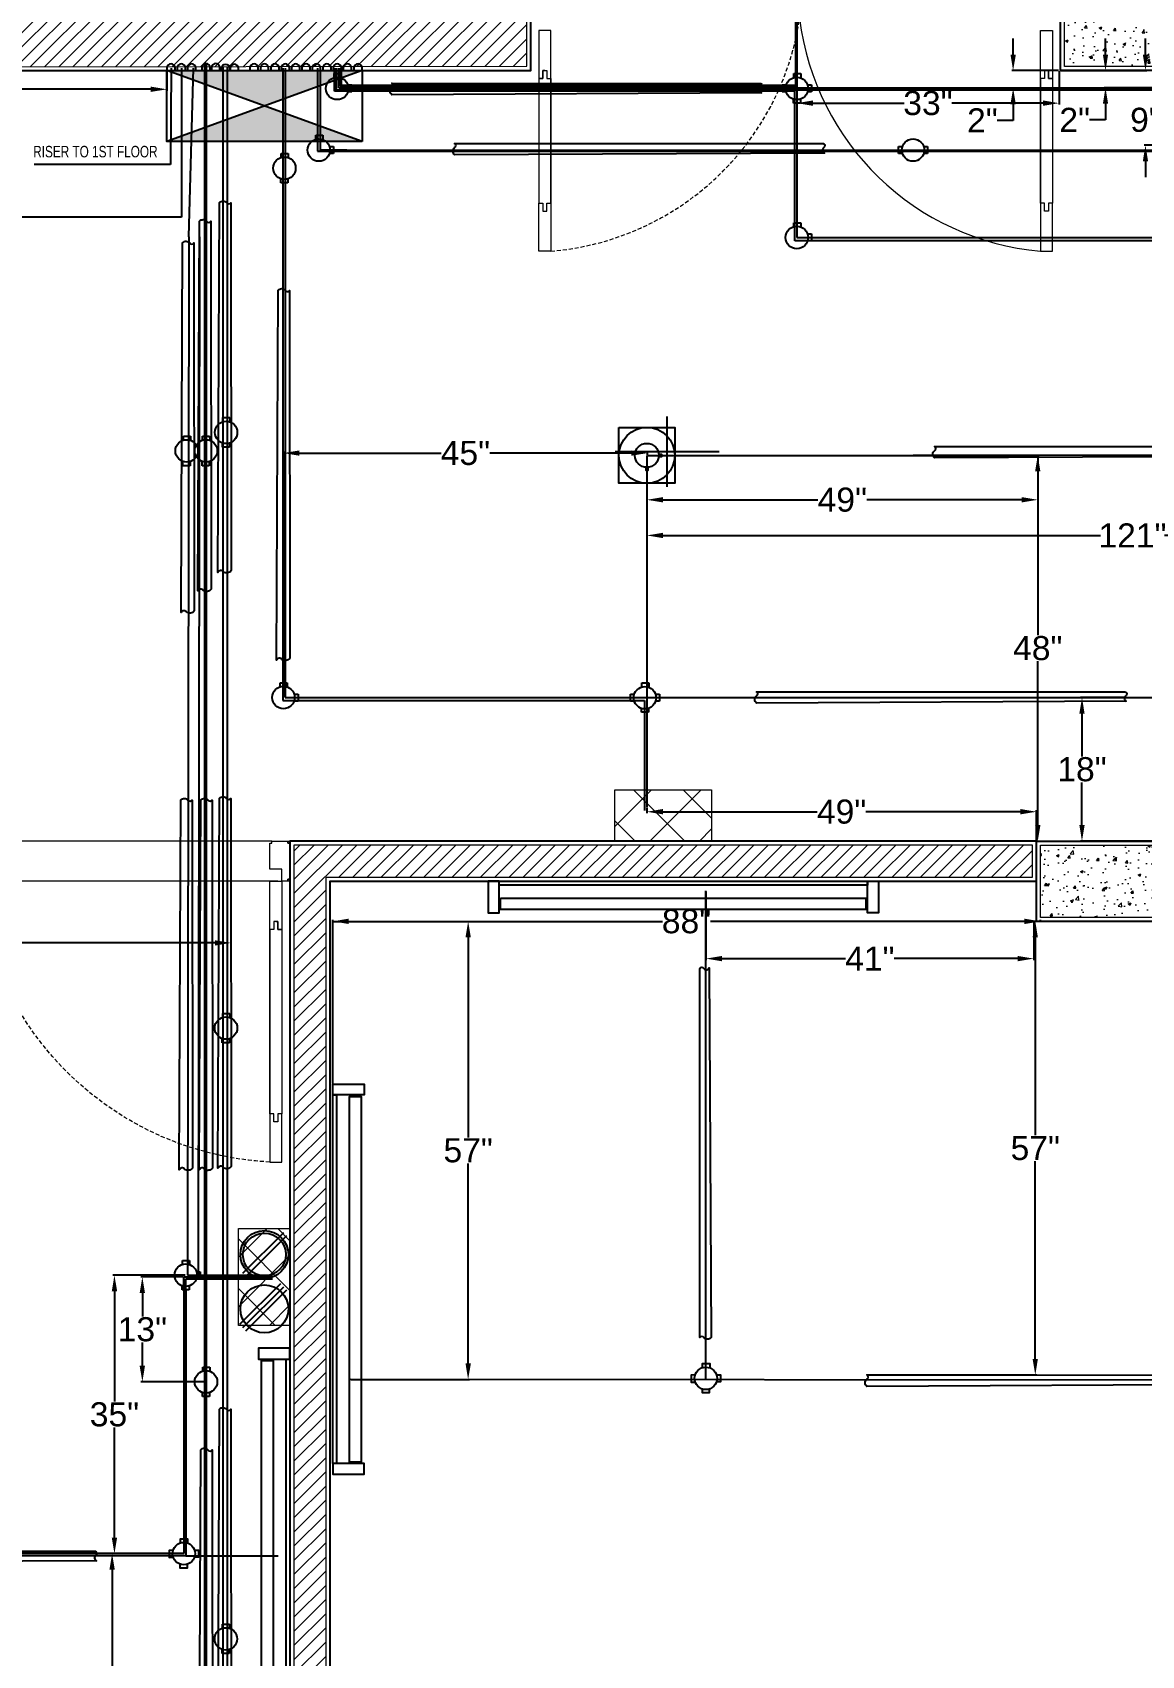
# Model space of a CAD drawing. Header units: inches. Extents: x 112 to 4169, y -2569 to 841.
# Drawn here: x 329 to 467.2, y -975.7 to -773.5 of the extents above; entities that cross this region are included whole.
import ezdxf

# ---------------------------------------------------------------- set-up
doc = ezdxf.new("R2010")
doc.units = ezdxf.units.IN
doc.header["$MEASUREMENT"] = 0
doc.linetypes.add('DASHED', pattern=[0.75, 0.5, -0.25])
doc.layers.get('Defpoints').update_dxf_attribs({"lineweight": 0})
for name, color, linetype in [('Cables', 7, 'Continuous'), ('Lights', 7, 'Continuous'), ('Panels', 1, 'Continuous'), ('PVC Conduit and Circular Boxes', 7, 'Continuous'), ('Sockets', 7, 'Continuous'), ('wall 05', 253, 'Continuous')]:
    doc.layers.add(name, color=color, linetype=linetype)
for name, color, linetype, lineweight in [('COLUMN', 1, 'Continuous', 25), ('DOOR', 115, 'Continuous', 15), ('HACTH', 8, 'Continuous', 9), ('Plaster Line', 254, 'Continuous', 15), ('Switchboard', 30, 'Continuous', 13)]:
    doc.layers.add(name, color=color, linetype=linetype, lineweight=lineweight)
doc.styles.get("Standard").update_dxf_attribs({"font": 'arial.ttf'})
doc.styles.add('Swiss721', font='swisscl.ttf')
doc.dimstyles.get("Standard").update_dxf_attribs({"dimtxt": 3, "dimasz": 2, "dimexe": 0.18, "dimexo": 0.0625, "dimgap": 0.09, "dimtad": 0, "dimtih": 1, "dimtoh": 1, "dimdec": 0, "dimzin": 0, "dimdsep": 46, "dimtxsty": 'Standard', "dimcen": 0.09, "dimclrd": 5, "dimadec": 0, "dimazin": 0, "dimtfac": 1, "dimtdec": 0, "dimtofl": 0, "dimtmove": 0, "dimatfit": 3, "dimfxl": 1, "dimtolj": 1, "dimtzin": 0, "dimarcsym": 0})
pattern_1 = [(50, (0, 0), (3.58630091, -0.313760675), [0.375, -4.125]), (355, (0, 0), (-0.69375667, 3.76096067), [0.3, -3.3]), (100.4514, (0.299, -0.026), (2.89254691, 3.44719771), [0.31870095, -3.50571056]), (46.1842, (0, 1), (5.33620524, -0.82759507), [0.5625, -6.1875]), (96.6356, (0.4447, 0.931), (4.67331353, 4.87058935), [0.47805144, -5.258565]), (351.1842, (0, 1), (4.67330973, 4.870593), [0.45, -4.95]), (21, (0.5, 0.75), (2.98453526, -2.01309445), [0.375, -4.125]), (326, (0.5, 0.75), (1.21657666, 3.62575023), [0.3, -3.3]), (71.4514, (0.7487, 0.5822), (4.20111314, 1.61265248), [0.31870095, -3.50571056]), (37.5, (0, 0), (0.060799277, 1.66446927), [0, -3.26, 0, -3.35, 0, -3.3125]), (7.5, (0, 0), (1.315347687, 1.97205856), [0, -1.91, 0, -3.185, 0, -1.2625]), (327.5, (-1.115, 0), (2.66911218, -0.112774359), [0, -1.25, 0, -3.9, 0, -5.175]), (317.5, (-1.615, 0), (2.915930847, 0.50052491), [0, -1.625, 0, -2.59, 0, -3.675])]

# ---------------------------------------------------------------- blocks, each defined once
blk = doc.blocks.new('C 12X12')
at = {"layer": 'HACTH'}
h = blk.add_hatch(dxfattribs=at)
h.set_pattern_fill('AR-CONC', color=256, scale=0.5, style=0)
h.set_pattern_definition(pattern_1)
h.paths.add_polyline_path([(88279, -6819.5), (88279, -6808.5), (88268, -6808.5), (88268, -6819.5)])
at = {"layer": 'COLUMN'}
blk.add_lwpolyline([(88267.5, -6808), (88279.5, -6808), (88279.5, -6820), (88267.5, -6820)], close=True, dxfattribs=at)
at = {"layer": 'Plaster Line'}
blk.add_lwpolyline([(88268, -6808.5), (88279, -6808.5), (88279, -6819.5), (88268, -6819.5)], close=True, dxfattribs=at)
blk = doc.blocks.new('C10X15')
at = {"layer": 'HACTH'}
h = blk.add_hatch(dxfattribs=at)
h.set_pattern_fill('AR-CONC', color=256, scale=0.5, style=0)
h.set_pattern_definition(pattern_1)
h.paths.add_polyline_path([(88231.5, -6817.5), (88231.5, -6808.5), (88217.5, -6808.5), (88217.5, -6817.5)])
at = {"layer": 'COLUMN'}
blk.add_lwpolyline([(88217, -6808), (88232, -6808), (88232, -6818), (88217, -6818)], close=True, dxfattribs=at)
at = {"layer": 'Plaster Line'}
blk.add_lwpolyline([(88217.5, -6808.5), (88231.5, -6808.5), (88231.5, -6817.5), (88217.5, -6817.5)], close=True, dxfattribs=at)
blk = doc.blocks.new('A$C5AAA0143')
at = {"layer": 'Defpoints'}
for points in [[(-39.75, 5), (-40, 5), (-40, 4.75), (-39.75, 4.75)], [(0, 5), (-0.25, 5), (-0.25, 4.75), (0, 4.75)], [(-39.75, 0.25), (-40, 0.25), (-40, 0), (-39.75, 0)], [(0, 0.25), (-0.25, 0.25), (-0.25, 0), (0, 0)]]:
    blk.add_lwpolyline(points, close=True, dxfattribs=at)
at = {"layer": 'DOOR'}
for points in [[(-1.75, 10), (-2, 10), (-2, 11), (-2.5, 11), (-2.5, 5), (-1, 5), (-1, 11), (-1.5, 11), (-1.5, 10), (-1.75, 10), (-1.5, 10), (-1.5, 11), (-1, 11), (-1, 33.99), (-1.5, 33.99), (-1.5, 34.99), (-2, 34.99), (-2, 33.99), (-2.5, 33.99), (-2.5, 11), (-2.5, 39.99), (-1, 39.99), (-1, 33.99)], [(-39, 5), (-39, 3.5), (-37.5, 3.5), (-37.5, 0.25), (-37.75, 0.25), (-37.75, 0), (-39.75, 0), (-39.75, 0.25), (-40, 0.25), (-40, 4.75), (-39.75, 4.75), (-39.75, 5), (-39, 5)], [(-1, 5), (-1, 3.5), (-2.5, 3.5), (-2.5, 0.25), (-2.25, 0.25), (-2.25, 0), (-0.25, 0), (-0.25, 0.25), (0, 0.25), (0, 4.75), (-0.25, 4.75), (-0.25, 5), (-1, 5)]]:
    blk.add_lwpolyline(points, dxfattribs=at)
at = {"layer": 'DOOR', "linetype": 'DASHED', "lineweight": 0}
blk.add_arc((-0.49, 1.36), 38.68, 92.9729, 174.603, dxfattribs=at)
at = {"layer": 'HACTH', "lineweight": 0, "ltscale": 10}
for p, q in [((-1.5, 5), (-39, 5)), ((-2.25, 0), (-37.75, 0))]:
    blk.add_line(p, q, dxfattribs=at)
blk = doc.blocks.new('A$C63C712C3')
at = {"ltscale": 2}
for p, q in [((39.8, 42), (33.8, 42)), ((39.8, 15.9), (33.8, 15.9)), ((1230.6, 42), (1236.6, 42)), ((1230.6, 15.9), (1236.6, 15.9))]:
    blk.add_line(p, q, dxfattribs=at)
for points in [[(35.5, 102.6), (0, 102.6), (0, 0), (35.5, 0)], [(35.5, 102.6), (1235.5, 102.6), (1235.5, 90.2), (35.5, 90.2)], [(1235.5, 102.6), (1270.9, 102.6), (1270.9, 0), (1235.5, 0)], [(39.8, 47.6), (1230.6, 47.6), (1230.6, 10.1), (39.8, 10.1)]]:
    blk.add_lwpolyline(points, close=True, dxfattribs=at)
blk = doc.blocks.new('*D395')
at = {"color": 5, "lineweight": -2, "transparency": 16777216}
for p, q in [((462.73, -776.23), (462.73, -774.23)), ((462.73, -782.37), (462.73, -784.37)), ((462.73, -784.37), (460.73, -784.37))]:
    blk.add_line(p, q, dxfattribs=at)
at = {"color": 0, "lineweight": -2, "transparency": 16777216}
for p, q in [((469.05, -778.23), (462.55, -778.23)), ((469.05, -780.37), (462.55, -780.37))]:
    blk.add_line(p, q, dxfattribs=at)
at = {"color": 5, "transparency": 16777216}
for points in [[(462.4, -776.23), (463.06, -776.23), (462.73, -778.23)], [(462.4, -782.37), (463.06, -782.37), (462.73, -780.37)]]:
    blk.add_solid(points, dxfattribs=at)
at = {"layer": 'Defpoints', "color": 0, "transparency": 16777216}
for p in [(469.12, -778.23), (462.73, -780.37), (469.12, -780.37)]:
    blk.add_point(p, dxfattribs=at)
at = {"color": 0, "transparency": 16777216, "insert": (458.89, -784.37), "char_height": 3, "attachment_point": 5}
blk.add_mtext('\\A1;2"', dxfattribs=at)
blk = doc.blocks.new('*D405')
at = {"color": 5, "lineweight": -2, "transparency": 16777216}
for p, q in [((467.71, -776.23), (467.71, -774.23)), ((467.71, -789.53), (467.71, -791.53))]:
    blk.add_line(p, q, dxfattribs=at)
at = {"color": 0, "lineweight": -2, "transparency": 16777216}
for p, q in [((457.18, -778.23), (467.89, -778.23)), ((478.23, -787.53), (467.53, -787.53))]:
    blk.add_line(p, q, dxfattribs=at)
at = {"color": 5, "transparency": 16777216}
for points in [[(467.38, -776.23), (468.04, -776.23), (467.71, -778.23)], [(467.38, -789.53), (468.04, -789.53), (467.71, -787.53)]]:
    blk.add_solid(points, dxfattribs=at)
at = {"layer": 'Defpoints', "color": 0, "transparency": 16777216}
for p in [(457.12, -778.23), (467.71, -787.53), (478.3, -787.53)]:
    blk.add_point(p, dxfattribs=at)
at = {"color": 0, "transparency": 16777216, "insert": (467.71, -784.38), "char_height": 3, "attachment_point": 5}
blk.add_mtext('\\A1;9"', dxfattribs=at)
blk = doc.blocks.new('*D406')
at = {"color": 0, "lineweight": -2, "transparency": 16777216}
for p, q in [((456.94, -778.29), (456.94, -782.47)), ((424.28, -780.43), (424.28, -782.47))]:
    blk.add_line(p, q, dxfattribs=at)
at = {"color": 5, "lineweight": -2, "transparency": 16777216}
for p, q in [((426.28, -782.29), (437.63, -782.29)), ((454.94, -782.29), (443.59, -782.29))]:
    blk.add_line(p, q, dxfattribs=at)
at = {"color": 5, "transparency": 16777216}
for points in [[(426.28, -781.95), (426.28, -782.62), (424.28, -782.29)], [(454.94, -781.95), (454.94, -782.62), (456.94, -782.29)]]:
    blk.add_solid(points, dxfattribs=at)
at = {"layer": 'Defpoints', "color": 0, "transparency": 16777216}
for p in [(456.94, -778.23), (424.28, -780.37), (456.94, -782.29)]:
    blk.add_point(p, dxfattribs=at)
at = {"color": 0, "transparency": 16777216, "insert": (440.61, -782.29), "char_height": 3, "attachment_point": 5}
blk.add_mtext('\\A1;33"', dxfattribs=at)
blk = doc.blocks.new('*D407')
at = {"color": 5, "lineweight": -2, "transparency": 16777216}
for p, q in [((451.22, -776.23), (451.22, -774.23)), ((451.22, -782.43), (451.22, -784.43)), ((451.22, -784.43), (449.22, -784.43))]:
    blk.add_line(p, q, dxfattribs=at)
at = {"color": 0, "lineweight": -2, "transparency": 16777216}
for p, q in [((456.87, -778.23), (451.04, -778.23)), ((424.34, -780.43), (451.4, -780.43))]:
    blk.add_line(p, q, dxfattribs=at)
at = {"color": 5, "transparency": 16777216}
for points in [[(450.89, -776.23), (451.56, -776.23), (451.22, -778.23)], [(450.89, -782.43), (451.56, -782.43), (451.22, -780.43)]]:
    blk.add_solid(points, dxfattribs=at)
at = {"layer": 'Defpoints', "color": 0, "transparency": 16777216}
for p in [(456.94, -778.23), (424.28, -780.43), (451.22, -780.43)]:
    blk.add_point(p, dxfattribs=at)
at = {"color": 0, "transparency": 16777216, "insert": (447.39, -784.43), "char_height": 3, "attachment_point": 5}
blk.add_mtext('\\A1;2"', dxfattribs=at)
blk = doc.blocks.new('*D415')
at = {"color": 0, "lineweight": -2, "transparency": 16777216}
for p, q in [((465.04, -856.36), (459.62, -856.36)), ((469.05, -874.24), (459.62, -874.24))]:
    blk.add_line(p, q, dxfattribs=at)
at = {"color": 5, "lineweight": -2, "transparency": 16777216}
for p, q in [((459.8, -858.36), (459.8, -863.68)), ((459.8, -872.24), (459.8, -866.92))]:
    blk.add_line(p, q, dxfattribs=at)
at = {"color": 5, "transparency": 16777216}
for points in [[(459.47, -858.36), (460.13, -858.36), (459.8, -856.36)], [(459.47, -872.24), (460.13, -872.24), (459.8, -874.24)]]:
    blk.add_solid(points, dxfattribs=at)
at = {"layer": 'Defpoints', "color": 0, "transparency": 16777216}
for p in [(459.8, -856.36), (465.1, -856.36), (469.12, -874.24)]:
    blk.add_point(p, dxfattribs=at)
at = {"color": 0, "transparency": 16777216, "insert": (459.8, -865.3), "char_height": 3, "attachment_point": 5}
blk.add_mtext('\\A1;18"', dxfattribs=at)
blk = doc.blocks.new('*D416')
at = {"color": 0, "lineweight": -2, "transparency": 16777216}
for p, q in [((405.59, -870.09), (405.59, -870.76)), ((454.12, -874.18), (454.12, -870.4))]:
    blk.add_line(p, q, dxfattribs=at)
at = {"color": 5, "lineweight": -2, "transparency": 16777216}
for p, q in [((407.59, -870.58), (426.81, -870.58)), ((452.12, -870.58), (432.89, -870.58))]:
    blk.add_line(p, q, dxfattribs=at)
at = {"color": 5, "transparency": 16777216}
for points in [[(407.59, -870.24), (407.59, -870.91), (405.59, -870.58)], [(452.12, -870.24), (452.12, -870.91), (454.12, -870.58)]]:
    blk.add_solid(points, dxfattribs=at)
at = {"layer": 'Defpoints', "color": 0, "transparency": 16777216}
for p in [(405.59, -870.02), (405.59, -870.58), (454.12, -874.24)]:
    blk.add_point(p, dxfattribs=at)
at = {"color": 0, "transparency": 16777216, "insert": (429.85, -870.58), "char_height": 3, "attachment_point": 5}
blk.add_mtext('\\A1;49"', dxfattribs=at)
blk = doc.blocks.new('*D417')
at = {"color": 0, "lineweight": -2, "transparency": 16777216}
for p, q in [((241.62, -885.8), (241.62, -887.1)), ((353.76, -885.8), (353.76, -887.1))]:
    blk.add_line(p, q, dxfattribs=at)
at = {"color": 5, "lineweight": -2, "transparency": 16777216}
for p, q in [((243.62, -886.92), (293.69, -886.92)), ((351.76, -886.92), (301.69, -886.92))]:
    blk.add_line(p, q, dxfattribs=at)
at = {"color": 5, "transparency": 16777216}
for points in [[(243.62, -886.59), (243.62, -887.26), (241.62, -886.92)], [(351.76, -886.59), (351.76, -887.26), (353.76, -886.92)]]:
    blk.add_solid(points, dxfattribs=at)
at = {"layer": 'Defpoints', "color": 0, "transparency": 16777216}
for p in [(241.62, -885.74), (353.76, -885.74), (353.76, -886.92)]:
    blk.add_point(p, dxfattribs=at)
at = {"color": 0, "transparency": 16777216, "insert": (297.69, -886.92), "char_height": 3, "attachment_point": 5}
blk.add_mtext('\\A1;112"', dxfattribs=at)
blk = doc.blocks.new('*D418')
at = {"color": 0, "lineweight": -2, "transparency": 16777216}
for p, q in [((242.12, -778.29), (242.12, -780.74)), ((345.78, -778.29), (345.78, -780.74))]:
    blk.add_line(p, q, dxfattribs=at)
at = {"color": 5, "lineweight": -2, "transparency": 16777216}
for p, q in [((244.12, -780.56), (289.95, -780.56)), ((343.78, -780.56), (297.95, -780.56))]:
    blk.add_line(p, q, dxfattribs=at)
at = {"color": 5, "transparency": 16777216}
for points in [[(244.12, -780.23), (244.12, -780.89), (242.12, -780.56)], [(343.78, -780.23), (343.78, -780.89), (345.78, -780.56)]]:
    blk.add_solid(points, dxfattribs=at)
at = {"layer": 'Defpoints', "color": 0, "transparency": 16777216}
for p in [(242.12, -778.23), (345.78, -778.23), (345.78, -780.56)]:
    blk.add_point(p, dxfattribs=at)
at = {"color": 0, "transparency": 16777216, "insert": (293.95, -780.56), "char_height": 3, "attachment_point": 5}
blk.add_mtext('\\A1;104"', dxfattribs=at)
blk = doc.blocks.new('*D436')
at = {"color": 0, "lineweight": -2, "transparency": 16777216}
for p, q in [((347.83, -963.02), (338.78, -963.02)), ((352.66, -1042.74), (338.78, -1042.74))]:
    blk.add_line(p, q, dxfattribs=at)
at = {"color": 5, "lineweight": -2, "transparency": 16777216}
for p, q in [((338.96, -965.02), (338.96, -1001.26)), ((338.96, -1040.74), (338.96, -1004.5))]:
    blk.add_line(p, q, dxfattribs=at)
at = {"color": 5, "transparency": 16777216}
for points in [[(338.63, -965.02), (339.29, -965.02), (338.96, -963.02)], [(338.63, -1040.74), (339.29, -1040.74), (338.96, -1042.74)]]:
    blk.add_solid(points, dxfattribs=at)
at = {"layer": 'Defpoints', "color": 0, "transparency": 16777216}
for p in [(347.89, -963.02), (338.96, -1042.74), (352.72, -1042.74)]:
    blk.add_point(p, dxfattribs=at)
at = {"color": 0, "transparency": 16777216, "insert": (338.96, -1002.88), "char_height": 3, "attachment_point": 5}
blk.add_mtext('\\A1;80"', dxfattribs=at)
blk = doc.blocks.new('*D437')
at = {"color": 0, "lineweight": -2, "transparency": 16777216}
for p, q in [((348.06, -928.33), (339.07, -928.33)), ((347.83, -963.02), (339.07, -963.02))]:
    blk.add_line(p, q, dxfattribs=at)
at = {"color": 5, "lineweight": -2, "transparency": 16777216}
for p, q in [((339.25, -930.33), (339.25, -944.05)), ((339.25, -961.02), (339.25, -947.3))]:
    blk.add_line(p, q, dxfattribs=at)
at = {"color": 5, "transparency": 16777216}
for points in [[(338.92, -930.33), (339.59, -930.33), (339.25, -928.33)], [(338.92, -961.02), (339.59, -961.02), (339.25, -963.02)]]:
    blk.add_solid(points, dxfattribs=at)
at = {"layer": 'Defpoints', "color": 0, "transparency": 16777216}
for p in [(339.25, -928.33), (348.13, -928.33), (347.89, -963.02)]:
    blk.add_point(p, dxfattribs=at)
at = {"color": 0, "transparency": 16777216, "insert": (339.25, -945.68), "char_height": 3, "attachment_point": 5}
blk.add_mtext('\\A1;35"', dxfattribs=at)
blk = doc.blocks.new('*D438')
at = {"color": 0, "lineweight": -2, "transparency": 16777216}
for p, q in [((347.83, -928.55), (342.55, -928.55)), ((350.59, -941.61), (342.55, -941.61))]:
    blk.add_line(p, q, dxfattribs=at)
at = {"color": 5, "lineweight": -2, "transparency": 16777216}
for p, q in [((342.73, -930.55), (342.73, -933.46)), ((342.73, -939.61), (342.73, -936.7))]:
    blk.add_line(p, q, dxfattribs=at)
at = {"color": 5, "transparency": 16777216}
for points in [[(342.39, -930.55), (343.06, -930.55), (342.73, -928.55)], [(342.39, -939.61), (343.06, -939.61), (342.73, -941.61)]]:
    blk.add_solid(points, dxfattribs=at)
at = {"layer": 'Defpoints', "color": 0, "transparency": 16777216}
for p in [(342.73, -928.55), (347.89, -928.55), (350.66, -941.61)]:
    blk.add_point(p, dxfattribs=at)
at = {"color": 0, "transparency": 16777216, "insert": (342.73, -935.08), "char_height": 3, "attachment_point": 5}
blk.add_mtext('\\A1;13"', dxfattribs=at)
blk = doc.blocks.new('*D444')
at = {"color": 0, "lineweight": -2, "transparency": 16777216}
for p, q in [((454.05, -884.24), (453.8, -884.24)), ((433.05, -940.76), (454.16, -940.76))]:
    blk.add_line(p, q, dxfattribs=at)
at = {"color": 5, "lineweight": -2, "transparency": 16777216}
for p, q in [((453.98, -886.24), (453.98, -910.89)), ((453.98, -938.76), (453.98, -914.12))]:
    blk.add_line(p, q, dxfattribs=at)
at = {"color": 5, "transparency": 16777216}
for points in [[(453.65, -886.24), (454.31, -886.24), (453.98, -884.24)], [(453.65, -938.76), (454.31, -938.76), (453.98, -940.76)]]:
    blk.add_solid(points, dxfattribs=at)
at = {"layer": 'Defpoints', "color": 0, "transparency": 16777216}
for p in [(454.12, -884.24), (432.99, -940.76), (453.98, -940.76)]:
    blk.add_point(p, dxfattribs=at)
at = {"color": 0, "transparency": 16777216, "insert": (453.98, -912.5), "char_height": 3, "attachment_point": 5}
blk.add_mtext('\\A1;57"', dxfattribs=at)
blk = doc.blocks.new('*D445')
at = {"color": 0, "lineweight": -2, "transparency": 16777216}
for p, q in [((412.94, -880.51), (412.94, -889.06)), ((453.8, -884.3), (453.8, -889.06))]:
    blk.add_line(p, q, dxfattribs=at)
at = {"color": 5, "lineweight": -2, "transparency": 16777216}
for p, q in [((414.94, -888.88), (430.33, -888.88)), ((451.8, -888.88), (436.41, -888.88))]:
    blk.add_line(p, q, dxfattribs=at)
at = {"color": 5, "transparency": 16777216}
for points in [[(414.94, -888.55), (414.94, -889.21), (412.94, -888.88)], [(451.8, -888.55), (451.8, -889.21), (453.8, -888.88)]]:
    blk.add_solid(points, dxfattribs=at)
at = {"layer": 'Defpoints', "color": 0, "transparency": 16777216}
for p in [(412.94, -880.45), (453.8, -884.24), (412.94, -888.88)]:
    blk.add_point(p, dxfattribs=at)
at = {"color": 0, "transparency": 16777216, "insert": (433.37, -888.88), "char_height": 3, "attachment_point": 5}
blk.add_mtext('\\A1;41"', dxfattribs=at)
blk = doc.blocks.new('*D446')
at = {"color": 0, "lineweight": -2, "transparency": 16777216}
for p, q in [((366.45, -904.45), (366.45, -884.06)), ((454.62, -884.18), (454.62, -884.06))]:
    blk.add_line(p, q, dxfattribs=at)
at = {"color": 5, "lineweight": -2, "transparency": 16777216}
for p, q in [((368.45, -884.24), (407.55, -884.24)), ((452.62, -884.24), (413.51, -884.24))]:
    blk.add_line(p, q, dxfattribs=at)
at = {"color": 5, "transparency": 16777216}
for points in [[(368.45, -883.9), (368.45, -884.57), (366.45, -884.24)], [(452.62, -883.9), (452.62, -884.57), (454.62, -884.24)]]:
    blk.add_solid(points, dxfattribs=at)
at = {"layer": 'Defpoints', "color": 0, "transparency": 16777216}
for p in [(366.45, -884.24), (454.62, -884.24), (366.45, -904.51)]:
    blk.add_point(p, dxfattribs=at)
at = {"color": 0, "transparency": 16777216, "insert": (410.53, -884.24), "char_height": 3, "attachment_point": 5}
blk.add_mtext('\\A1;88"', dxfattribs=at)
blk = doc.blocks.new('*D447')
at = {"color": 0, "lineweight": -2, "transparency": 16777216}
for p, q in [((366.51, -884.24), (383.5, -884.24)), ((368.74, -941.32), (383.5, -941.32))]:
    blk.add_line(p, q, dxfattribs=at)
at = {"color": 5, "lineweight": -2, "transparency": 16777216}
for p, q in [((383.32, -886.24), (383.32, -911.16)), ((383.32, -939.32), (383.32, -914.39))]:
    blk.add_line(p, q, dxfattribs=at)
at = {"color": 5, "transparency": 16777216}
for points in [[(382.99, -886.24), (383.66, -886.24), (383.32, -884.24)], [(382.99, -939.32), (383.66, -939.32), (383.32, -941.32)]]:
    blk.add_solid(points, dxfattribs=at)
at = {"layer": 'Defpoints', "color": 0, "transparency": 16777216}
for p in [(366.45, -884.24), (368.67, -941.32), (383.32, -941.32)]:
    blk.add_point(p, dxfattribs=at)
at = {"color": 0, "transparency": 16777216, "insert": (383.32, -912.78), "char_height": 3, "attachment_point": 5}
blk.add_mtext('\\A1;57"', dxfattribs=at)
blk = doc.blocks.new('*D491')
at = {"color": 0, "lineweight": -2, "transparency": 16777216}
for p, q in [((405.65, -826.17), (454.47, -826.17)), ((454.18, -874.24), (454.47, -874.24))]:
    blk.add_line(p, q, dxfattribs=at)
at = {"color": 5, "lineweight": -2, "transparency": 16777216}
for p, q in [((454.29, -828.17), (454.29, -848.58)), ((454.29, -872.24), (454.29, -851.83))]:
    blk.add_line(p, q, dxfattribs=at)
at = {"color": 5, "transparency": 16777216}
for points in [[(453.96, -828.17), (454.62, -828.17), (454.29, -826.17)], [(453.96, -872.24), (454.62, -872.24), (454.29, -874.24)]]:
    blk.add_solid(points, dxfattribs=at)
at = {"layer": 'Defpoints', "color": 0, "transparency": 16777216}
for p in [(405.59, -826.17), (454.29, -826.17), (454.12, -874.24)]:
    blk.add_point(p, dxfattribs=at)
at = {"color": 0, "transparency": 16777216, "insert": (454.29, -850.21), "char_height": 3, "attachment_point": 5}
blk.add_mtext('\\A1;48"', dxfattribs=at)
blk = doc.blocks.new('*D492')
at = {"color": 0, "lineweight": -2, "transparency": 16777216}
for p, q in [((405.59, -826.24), (405.59, -831.89)), ((454.29, -826.24), (454.29, -831.89))]:
    blk.add_line(p, q, dxfattribs=at)
at = {"color": 5, "lineweight": -2, "transparency": 16777216}
for p, q in [((407.59, -831.71), (426.9, -831.71)), ((452.29, -831.71), (432.98, -831.71))]:
    blk.add_line(p, q, dxfattribs=at)
at = {"color": 5, "transparency": 16777216}
for points in [[(407.59, -831.38), (407.59, -832.04), (405.59, -831.71)], [(452.29, -831.38), (452.29, -832.04), (454.29, -831.71)]]:
    blk.add_solid(points, dxfattribs=at)
at = {"layer": 'Defpoints', "color": 0, "transparency": 16777216}
for p in [(405.59, -826.17), (454.29, -826.17), (454.29, -831.71)]:
    blk.add_point(p, dxfattribs=at)
at = {"color": 0, "transparency": 16777216, "insert": (429.94, -831.71), "char_height": 3, "attachment_point": 5}
blk.add_mtext('\\A1;49"', dxfattribs=at)
blk = doc.blocks.new('*D493')
at = {"color": 0, "lineweight": -2, "transparency": 16777216}
for p, q in [((360.3, -856.29), (360.3, -825.71)), ((405.65, -826.11), (405.65, -825.71))]:
    blk.add_line(p, q, dxfattribs=at)
at = {"color": 5, "lineweight": -2, "transparency": 16777216}
for p, q in [((362.3, -825.89), (379.94, -825.89)), ((403.65, -825.89), (386.02, -825.89))]:
    blk.add_line(p, q, dxfattribs=at)
at = {"color": 5, "transparency": 16777216}
for points in [[(362.3, -825.56), (362.3, -826.22), (360.3, -825.89)], [(403.65, -825.56), (403.65, -826.22), (405.65, -825.89)]]:
    blk.add_solid(points, dxfattribs=at)
at = {"layer": 'Defpoints', "color": 0, "transparency": 16777216}
for p in [(360.3, -825.89), (405.65, -826.17), (360.3, -856.35)]:
    blk.add_point(p, dxfattribs=at)
at = {"color": 0, "transparency": 16777216, "insert": (382.98, -825.89), "char_height": 3, "attachment_point": 5}
blk.add_mtext('\\A1;45"', dxfattribs=at)
blk = doc.blocks.new('*D494')
at = {"color": 0, "lineweight": -2, "transparency": 16777216}
for p, q in [((405.59, -826.24), (405.59, -836.33)), ((526.59, -826.05), (526.59, -836.33))]:
    blk.add_line(p, q, dxfattribs=at)
at = {"color": 5, "lineweight": -2, "transparency": 16777216}
for p, q in [((407.59, -836.15), (462.09, -836.15)), ((524.59, -836.15), (470.1, -836.15))]:
    blk.add_line(p, q, dxfattribs=at)
at = {"color": 5, "transparency": 16777216}
for points in [[(407.59, -835.82), (407.59, -836.48), (405.59, -836.15)], [(524.59, -835.82), (524.59, -836.48), (526.59, -836.15)]]:
    blk.add_solid(points, dxfattribs=at)
at = {"layer": 'Defpoints', "color": 0, "transparency": 16777216}
for p in [(405.59, -826.17), (526.59, -825.99), (526.59, -836.15)]:
    blk.add_point(p, dxfattribs=at)
at = {"color": 0, "transparency": 16777216, "insert": (466.09, -836.15), "char_height": 3, "attachment_point": 5}
blk.add_mtext('\\A1;121"', dxfattribs=at)

msp = doc.modelspace()

# ---------------------------------------------------------------- hatches: boundary and pattern name
at = {"layer": 'HACTH'}
h = msp.add_hatch(dxfattribs=at)
h.set_pattern_fill('ANSI31', color=256, scale=10, style=0)
h.set_pattern_definition([(45, (-121864.4842, -172383.6424), (-0.8838834765, 0.8838834765), [])])
h.paths.add_polyline_path([(242.62, -768.73), (242.62, -777.73), (316.62, -777.6), (316.62, -819.74), (260.62, -819.74), (260.62, -823.74), (316.62, -823.74), (316.62, -874.74), (242.62, -874.74), (242.62, -878.74), (320.62, -878.74), (320.62, -874.74), (320.62, -777.78), (390.62, -777.66), (390.62, -768.73)])
h = msp.add_hatch(dxfattribs=at)
h.set_pattern_fill('ANSI31', color=256, scale=10, style=0)
h.set_pattern_definition([(45, (-121864.7342, -172383.6424), (-0.8838834765, 0.8838834765), [])])
h.paths.add_polyline_path([(365.62, -1049.74), (365.62, -878.74), (453.62, -878.74), (453.62, -874.74), (361.62, -874.74), (361.62, -1049.74), (334.62, -1049.74), (334.62, -1053.74), (386.62, -1053.74), (386.62, -1049.74), (366.12, -1049.74)])
at = {"layer": 'Panels'}
h = msp.add_hatch(color=256, dxfattribs=at)
h.dxf.hatch_style = 1
h.paths.add_polyline_path([(357.95, -782.65), (345.78, -787.07), (370.12, -787.07)])
h.paths.add_polyline_path([(345.78, -778.23), (357.95, -782.65), (370.12, -778.23)])
at = {"layer": 'Switchboard'}
h = msp.add_hatch(dxfattribs=at)
h.set_pattern_fill('ANSI37', color=256, scale=35)
h.set_pattern_definition([(45, (138.9873, -1320.6235), (-3.093592, 3.093592), []), (135, (138.9873, -1320.6235), (-3.093592, -3.093592), [])])
h.paths.add_polyline_path([(413.65, -874.24), (413.65, -867.83), (401.59, -867.83), (401.59, -874.24)])
h = msp.add_hatch(dxfattribs=at)
h.set_pattern_fill('ANSI37', color=256, scale=35, angle=90)
h.set_pattern_definition([(135, (807.502, -1197.178), (-3.093592, -3.093592), []), (225, (807.502, -1197.178), (3.093592, -3.093592), [])])
h.paths.add_polyline_path([(361.12, -922.52), (354.71, -922.52), (354.71, -934.58), (361.12, -934.58)])

# ---------------------------------------------------------------- linework, layer by layer
for p, q in [((346.3, -777.92), (346.24, -789.92)), ((346.24, -789.92), (329.23, -789.92))]:
    msp.add_line(p, q)
for points in [[(407.08, -826.04), (407.42, -826.04), (407.41, -826.34), (407.07, -826.34)], [(405.44, -827.66), (405.44, -828), (405.74, -828), (405.74, -827.66)]]:
    msp.add_lwpolyline(points)
msp.add_circle((405.59, -826.17), 1.49)
at = {"layer": 'Cables', "color": 1}
for p, q in [((424.14, -780.06), (424.14, -724.35)), ((347.59, -777.92), (347.59, -796.49)), ((348.53, -798.93), (349.1, -777.93)), ((350.46, -777.45), (350.46, -1007.67)), ((360.23, -777.92), (360.23, -856.7)), ((360.52, -777.92), (360.52, -856.35)), ((364.54, -777.92), (364.54, -788.29)), ((366.92, -780.64), (366.92, -777.92)), ((367.19, -780.37), (367.19, -777.92)), ((367.5, -777.92), (367.5, -780.06)), ((366.92, -780.64), (488.08, -780.64)), ((367.19, -780.37), (487.73, -780.37)), ((367.5, -780.06), (424.14, -780.06)), ((364.54, -788.29), (367.75, -788.29)), ((367.75, -788.29), (759.04, -788.29)), ((347.59, -796.49), (274.02, -796.49)), ((348.53, -798.93), (348.37, -928.33)), ((349.86, -798.93), (349.7, -928.33)), ((360.23, -856.7), (405.31, -856.72)), ((360.52, -856.35), (601.74, -856.37)), ((405.31, -856.72), (405.31, -870.41)), ((348.37, -928.33), (358.95, -928.33))]:
    msp.add_line(p, q, dxfattribs=at)
at = {"layer": 'Cables', "color": 6}
for p, q in [((424.28, -770.16), (424.28, -799.02)), ((350.66, -777.45), (350.66, -1007.46)), ((366.66, -780.78), (366.66, -777.94)), ((367.36, -777.92), (367.36, -780.17)), ((367.36, -780.17), (424.28, -780.17)), ((424.01, -780.78), (366.66, -780.78)), ((424.01, -799.43), (424.01, -780.78)), ((491.94, -799.43), (424.01, -799.43)), ((424.28, -799.02), (566.09, -799.02))]:
    msp.add_line(p, q, dxfattribs=at)
at = {"layer": 'Cables', "color": 142}
for p, q in [((352.77, -777.73), (352.77, -1030.88)), ((353.3, -777.73), (353.3, -1030.54)), ((364.91, -788.13), (364.91, -778)), ((368.2, -788.13), (364.91, -788.13)), ((368.2, -788.13), (759.18, -788.13))]:
    msp.add_line(p, q, dxfattribs=at)
at = {"layer": 'Cables', "color": 3}
for p, q in [((405.59, -826.17), (405.59, -870.02)), ((405.75, -826.2), (646.59, -825.79)), ((412.94, -941.36), (412.94, -880.45)), ((347.89, -928.55), (358.95, -928.55)), ((347.89, -929.95), (347.89, -928.55)), ((347.89, -929.95), (347.89, -963.02)), ((348.13, -928.76), (358.95, -928.76)), ((348.13, -930.16), (348.13, -928.76)), ((348.13, -930.16), (348.13, -963.31)), ((494.75, -941.45), (368.67, -941.32)), ((347.89, -963.02), (176.89, -963.02)), ((348.13, -963.31), (256.13, -963.31)), ((348.13, -963.31), (359.63, -963.31))]:
    msp.add_line(p, q, dxfattribs=at)
at = {"layer": 'DOOR'}
for points in [[(392.87, -778.23), (393.12, -778.23), (393.12, -779.23), (393.62, -779.23), (393.62, -773.23), (392.12, -773.23), (392.12, -779.23), (392.62, -779.23), (392.62, -778.23), (392.87, -778.23), (392.62, -778.23), (392.62, -779.23), (392.12, -779.23), (392.12, -794.73), (392.62, -794.73), (392.62, -795.73), (393.12, -795.73), (393.12, -794.73), (393.62, -794.73), (393.62, -779.23), (393.62, -800.73), (392.12, -800.73), (392.12, -794.73)], [(455.37, -778.23), (455.12, -778.23), (455.12, -779.23), (454.62, -779.23), (454.62, -773.23), (456.12, -773.23), (456.12, -779.23), (455.62, -779.23), (455.62, -778.23), (455.37, -778.23), (455.62, -778.23), (455.62, -779.23), (456.12, -779.23), (456.12, -794.73), (455.62, -794.73), (455.62, -795.73), (455.12, -795.73), (455.12, -794.73), (454.62, -794.73), (454.62, -779.23), (454.62, -800.73), (456.12, -800.73), (456.12, -794.73)]]:
    msp.add_lwpolyline(points, dxfattribs=at)
at = {"layer": 'DOOR', "linetype": 'DASHED'}
msp.add_arc((390.83, -766.68), 34.17, 274.685, 351.4967, dxfattribs=at)
at = {"layer": 'DOOR'}
msp.add_arc((457.51, -767.72), 33.13, 186.9481, 264.9939, dxfattribs=at)
at = {"layer": 'Lights', "color": 40}
for p, q in [((408.12, -830.11), (408.12, -821.34)), ((414.58, -825.73), (401.65, -825.73))]:
    msp.add_line(p, q, dxfattribs=at)
at = {"layer": 'Lights'}
msp.add_lwpolyline([(402.11, -822.7), (409.07, -822.7), (409.07, -829.65), (402.11, -829.65)], close=True, dxfattribs=at)
msp.add_circle((405.59, -826.17), 3.48, dxfattribs=at)
at = {"layer": 'Panels'}
for p, q in [((370.12, -778.23), (345.78, -787.07)), ((370.12, -787.07), (345.78, -778.23))]:
    msp.add_line(p, q, dxfattribs=at)
for points in [[(346.82, -778.23), (346.82, -777.92, 1), (345.78, -777.92), (345.78, -778.23)], [(348.11, -778.23), (348.11, -777.92, 1), (347.07, -777.92), (347.07, -778.23)], [(349.39, -778.23), (349.39, -777.92, 1), (348.36, -777.92), (348.36, -778.23)], [(351.17, -778.18), (351.17, -777.88, 1), (350.14, -777.88), (350.14, -778.18)], [(352.39, -778.18), (352.39, -777.88, 1), (351.36, -777.88), (351.36, -778.18)], [(353.61, -778.28), (353.61, -777.97, 1), (352.58, -777.97), (352.58, -778.28)], [(354.71, -778.27), (354.71, -777.96, 1), (353.68, -777.96), (353.68, -778.27)], [(357.17, -778.23), (357.17, -777.92, 1), (356.14, -777.92), (356.14, -778.23)], [(358.46, -778.23), (358.46, -777.92, 1), (357.43, -777.92), (357.43, -778.23)], [(359.76, -778.23), (359.76, -777.92, 1), (358.73, -777.92), (358.73, -778.23)], [(361.06, -778.23), (361.06, -777.92, 1), (360.03, -777.92), (360.03, -778.23)], [(362.35, -778.23), (362.35, -777.92, 1), (361.32, -777.92), (361.32, -778.23)], [(363.65, -778.23), (363.65, -777.92, 1), (362.62, -777.92), (362.62, -778.23)], [(364.94, -778.23), (364.94, -777.92, 1), (363.9, -777.92), (363.9, -778.23)], [(366.24, -778.23), (366.24, -777.92, 1), (365.2, -777.92), (365.2, -778.23)], [(367.53, -778.23), (367.53, -777.92, 1), (366.49, -777.92), (366.49, -778.23)], [(368.8, -778.23), (368.8, -777.92, 1), (367.76, -777.92), (367.76, -778.23)], [(370.12, -778.23), (370.12, -777.92, 1), (369.08, -777.92), (369.08, -778.23)]]:
    msp.add_lwpolyline(points, format="xyb", dxfattribs=at)
msp.add_lwpolyline([(370.12, -787.07), (345.78, -787.07), (345.78, -778.23), (370.12, -778.23)], close=True, dxfattribs=at)
at = {"layer": 'Plaster Line'}
for points in [[(316.62, -823.74), (316.62, -874.74), (242.62, -874.74), (242.62, -878.74), (320.62, -878.74), (320.62, -874.74), (320.62, -874.74), (320.62, -777.78), (390.62, -777.66), (390.62, -768.73), (242.62, -768.73), (242.62, -777.73), (316.62, -777.6), (316.62, -819.74)], [(365.62, -1049.74), (365.62, -878.74), (453.62, -878.74), (453.62, -874.74), (361.62, -874.74), (361.62, -1049.74)]]:
    msp.add_lwpolyline(points, dxfattribs=at)
at = {"layer": 'PVC Conduit and Circular Boxes'}
for p, q in [((366.62, -779.1), (366.62, -778.61)), ((366.62, -778.61), (367.49, -778.61)), ((367.49, -778.61), (367.49, -779.13)), ((423.88, -779.1), (423.88, -778.61)), ((423.88, -778.61), (424.76, -778.61)), ((424.76, -778.61), (424.76, -779.13)), ((368.34, -780.01), (368.84, -780.01)), ((368.84, -780.01), (368.84, -780.89)), ((422.46, -780.89), (422.46, -780.01)), ((422.46, -780.01), (422.95, -780.01)), ((425.61, -780.01), (426.11, -780.01)), ((426.11, -780.01), (426.11, -780.89)), ((368.84, -780.89), (368.34, -780.89)), ((422.95, -780.89), (422.46, -780.89)), ((423.84, -782.27), (423.84, -781.78)), ((424.72, -782.27), (423.84, -782.27)), ((424.72, -781.78), (424.72, -782.27)), ((426.11, -780.89), (425.61, -780.89)), ((364.33, -786.78), (364.33, -786.29)), ((364.33, -786.29), (365.2, -786.29)), ((365.2, -786.29), (365.2, -786.81)), ((360.02, -789.06), (360.02, -788.57)), ((360.02, -788.57), (360.89, -788.57)), ((360.89, -788.57), (360.89, -789.08)), ((366.06, -787.69), (366.55, -787.69)), ((366.55, -788.57), (366.06, -788.57)), ((366.55, -787.69), (366.55, -788.57)), ((436.92, -788.57), (436.92, -787.69)), ((436.92, -787.69), (437.42, -787.69)), ((437.42, -788.57), (436.92, -788.57)), ((440.08, -787.69), (440.57, -787.69)), ((440.57, -788.57), (440.08, -788.57)), ((440.57, -787.69), (440.57, -788.57)), ((359.98, -792.23), (359.98, -791.74)), ((360.85, -792.23), (359.98, -792.23)), ((360.85, -791.74), (360.85, -792.23)), ((423.88, -797.67), (423.88, -797.18)), ((423.88, -797.18), (424.76, -797.18)), ((424.76, -797.18), (424.76, -797.7)), ((425.61, -798.58), (426.11, -798.58)), ((426.11, -798.58), (426.11, -799.46)), ((426.11, -799.46), (425.61, -799.46)), ((352.75, -821.97), (352.75, -821.47)), ((352.75, -821.47), (353.62, -821.47)), ((353.62, -821.47), (353.62, -821.98)), ((347.84, -824.29), (347.84, -823.79)), ((347.84, -823.79), (348.71, -823.79)), ((348.71, -823.79), (348.71, -824.3)), ((350.24, -824.29), (350.24, -823.79)), ((350.24, -823.79), (351.11, -823.79)), ((351.11, -823.79), (351.12, -824.3)), ((352.7, -825.14), (352.7, -824.64)), ((353.58, -825.14), (352.7, -825.14)), ((353.58, -824.64), (353.58, -825.14)), ((347.79, -827.46), (347.79, -826.96)), ((348.67, -826.96), (348.67, -827.46)), ((350.2, -827.46), (350.2, -826.96)), ((351.07, -826.96), (351.07, -827.46)), ((348.67, -827.46), (347.79, -827.46)), ((351.07, -827.46), (350.2, -827.46)), ((359.91, -855.01), (359.91, -854.51)), ((359.91, -854.51), (360.78, -854.51)), ((360.78, -854.51), (360.78, -855.04)), ((404.95, -855.02), (404.95, -854.53)), ((404.95, -854.53), (405.83, -854.53)), ((405.83, -854.53), (405.83, -855.05)), ((361.63, -855.91), (362.13, -855.91)), ((362.13, -856.79), (361.63, -856.79)), ((362.13, -855.91), (362.13, -856.79)), ((403.53, -856.8), (403.53, -855.93)), ((403.53, -855.93), (404.02, -855.93)), ((404.02, -856.8), (403.53, -856.8)), ((406.68, -855.93), (407.18, -855.93)), ((407.18, -856.8), (406.68, -856.8)), ((407.18, -855.93), (407.18, -856.8)), ((404.91, -858.19), (404.91, -857.7)), ((405.79, -858.19), (404.91, -858.19)), ((405.79, -857.7), (405.79, -858.19)), ((352.74, -896.19), (352.74, -895.7)), ((352.74, -895.7), (353.61, -895.7)), ((353.61, -895.7), (353.61, -896.21)), ((352.69, -899.36), (352.69, -898.87)), ((353.57, -899.36), (352.69, -899.36)), ((353.57, -898.87), (353.57, -899.36)), ((347.73, -926.99), (347.73, -926.49)), ((347.73, -926.49), (348.61, -926.49)), ((348.61, -926.49), (348.61, -927.02)), ((349.46, -927.9), (349.95, -927.9)), ((349.95, -927.9), (349.95, -928.77)), ((347.69, -930.16), (347.69, -929.66)), ((348.56, -930.16), (347.69, -930.16)), ((348.56, -929.66), (348.56, -930.16)), ((349.95, -928.77), (349.46, -928.77)), ((350.26, -940.26), (350.26, -939.77)), ((350.26, -939.77), (351.14, -939.77)), ((351.14, -939.77), (351.14, -940.29)), ((350.22, -943.43), (350.22, -942.94)), ((351.09, -943.43), (350.22, -943.43)), ((351.09, -942.94), (351.09, -943.43)), ((352.73, -972.31), (352.73, -971.81)), ((352.73, -971.81), (353.6, -971.81)), ((353.6, -971.81), (353.6, -972.32)), ((352.69, -975.48), (352.69, -974.98)), ((353.56, -975.48), (352.69, -975.48)), ((353.56, -974.98), (353.56, -975.48))]:
    msp.add_line(p, q, dxfattribs=at)
for points in [[(419.8, -779.83, -0.56347), (419.8, -780.33, 0.571886), (419.88, -781), (373.8, -781.23, -0.456322), (373.8, -780.33, 0.605884), (373.8, -779.81)], [(427.63, -787.32, -0.56347), (427.63, -787.83, 0.571886), (427.71, -788.5), (381.63, -788.72, -0.456322), (381.63, -787.83, 0.605884), (381.63, -787.3)], [(353.8, -840.54, -0.424763), (352.82, -840.68, 0.571886), (352.15, -840.75), (352.34, -794.68, -0.456322), (353.24, -794.69, 0.605884), (353.76, -794.69)], [(351.29, -842.86, -0.424763), (350.32, -843, 0.571886), (349.65, -843.07), (349.84, -796.99, -0.456322), (350.73, -797.01, 0.605884), (351.26, -797.01)], [(349.2, -845.55, -0.424763), (348.23, -845.69, 0.571886), (347.56, -845.76), (347.75, -799.69, -0.456322), (348.64, -799.7, 0.605884), (349.16, -799.7)], [(361.09, -851.47, -0.424763), (360.12, -851.61, 0.571886), (359.45, -851.68), (359.64, -805.6, -0.456322), (360.53, -805.61, 0.605884), (361.06, -805.62)], [(487.42, -825.08, -0.56347), (487.42, -825.59, 0.571886), (487.5, -826.26), (441.42, -826.48, -0.456322), (441.42, -825.59, 0.605884), (441.42, -825.07)], [(465.24, -855.64, -0.56347), (465.24, -856.14, 0.571886), (465.32, -856.81), (419.24, -857.04, -0.456322), (419.24, -856.14, 0.605884), (419.24, -855.62)], [(348.97, -914.98, -0.424763), (348, -915.12, 0.571886), (347.33, -915.19), (347.52, -869.11, -0.456322), (348.41, -869.12, 0.605884), (348.94, -869.12)], [(351.46, -914.98, -0.424763), (350.49, -915.12, 0.571886), (349.82, -915.19), (350.01, -869.11, -0.456322), (350.9, -869.12, 0.605884), (351.42, -869.12)], [(353.79, -914.77, -0.424763), (352.81, -914.91, 0.571886), (352.15, -914.98), (352.33, -868.9, -0.456322), (353.23, -868.91, 0.605884), (353.75, -868.92)], [(412.18, -890.11, -0.56347), (412.69, -890.11, 0.571886), (413.36, -890.03), (413.58, -936.11, -0.456322), (412.69, -936.11, 0.605884), (412.17, -936.11)], [(478.99, -940.78, -0.56347), (478.99, -941.29, 0.571886), (479.06, -941.96), (432.98, -942.18, -0.456322), (432.99, -941.29, 0.605884), (432.99, -940.76)], [(353.78, -990.88, -0.424763), (352.81, -991.03, 0.571886), (352.14, -991.09), (352.33, -945.02, -0.456322), (353.22, -945.03, 0.605884), (353.74, -945.03)], [(351.46, -995.95, -0.424763), (350.49, -996.09, 0.571886), (349.82, -996.16), (350.01, -950.08, -0.456322), (350.9, -950.1, 0.605884), (351.42, -950.1)], [(336.93, -962.73, -0.56347), (336.93, -963.24, 0.571886), (337.01, -963.91), (290.93, -964.13, -0.456322), (290.93, -963.24, 0.605884), (290.93, -962.72)]]:
    msp.add_lwpolyline(points, format="xyb", close=True, dxfattribs=at)
for points in [[(412.54, -939.83), (412.54, -939.34), (413.42, -939.34), (413.42, -939.86)], [(411.6, -940.76), (411.1, -940.77), (411.12, -941.65), (411.61, -941.64)], [(414.27, -940.74), (414.77, -940.74), (414.77, -941.62), (414.27, -941.62)], [(413.37, -942.51), (413.37, -943), (412.5, -943), (412.5, -942.51)], [(346.55, -962.6), (346.06, -962.61), (346.07, -963.49), (346.57, -963.48)], [(347.5, -961.68), (347.5, -961.18), (348.37, -961.18), (348.37, -961.7)], [(349.23, -962.58), (349.72, -962.58), (349.72, -963.46), (349.23, -963.46)], [(348.33, -964.35), (348.33, -964.84), (347.45, -964.84), (347.45, -964.35)]]:
    msp.add_lwpolyline(points, dxfattribs=at)
for centre in [(367.01, -780.45), (424.28, -780.45), (364.72, -788.13), (438.75, -788.13), (360.43, -790.4), (424.28, -799.02), (353.16, -823.31), (348.25, -825.62), (350.66, -825.62), (360.3, -856.35), (405.35, -856.37), (353.15, -897.53), (348.13, -928.33), (350.66, -941.61), (412.94, -941.18), (412.94, -941.18), (347.89, -963.02), (353.14, -973.65)]:
    msp.add_circle(centre, 1.4, dxfattribs=at)
at = {"layer": 'Sockets', "color": 3}
for p, q in [((360.3, -923.03), (355.2, -928.13)), ((360.67, -923.44), (355.57, -928.54))]:
    msp.add_line(p, q, dxfattribs=at)
at = {"layer": 'Sockets', "color": 5}
for p, q in [((359.94, -929.39), (354.84, -934.49)), ((360.3, -929.8), (355.2, -934.9)), ((360.67, -930.21), (355.57, -935.31))]:
    msp.add_line(p, q, dxfattribs=at)
at = {"layer": 'Sockets', "color": 3}
for radius in [2.99, 2.67]:
    msp.add_circle((357.93, -925.75), radius, dxfattribs=at)
at = {"layer": 'Sockets', "color": 5}
msp.add_circle((357.93, -932.52), 2.99, dxfattribs=at)
at = {"layer": 'Switchboard'}
for points in [[(401.59, -867.83), (413.65, -867.83), (413.65, -874.24), (401.59, -874.24)], [(354.71, -934.58), (354.71, -922.52), (361.12, -922.52), (361.12, -934.58)]]:
    msp.add_lwpolyline(points, close=True, dxfattribs=at)
at = {"layer": 'wall 05'}
for points in [[(316.12, -824.24), (316.12, -874.24), (242.12, -874.24), (242.12, -879.24), (321.12, -879.24), (321.12, -874.24), (321.12, -874.24), (321.12, -778.23), (391.12, -778.23), (391.12, -768.23), (242.12, -768.23), (242.12, -778.23), (316.12, -778.23), (316.12, -819.24)], [(366.12, -1049.24), (366.12, -1049.24), (366.12, -879.24), (454.12, -879.24), (454.12, -874.24), (361.12, -874.24), (361.12, -1049.24)]]:
    msp.add_lwpolyline(points, dxfattribs=at)

# ---------------------------------------------------------------- block references
at = {"layer": 'HACTH'}
for name, p in [('C 12X12', (-87810.38, 6041.77)), ('C10X15', (-87762.88, 5933.76))]:
    msp.add_blockref(name, p, dxfattribs=at)
at = {"layer": 'HACTH', "xscale": -1, "rotation": 180}
msp.add_blockref('A$C5AAA0143', (361.12, -874.24), dxfattribs=at)
at = {"layer": 'Lights', "lineweight": 0, "xscale": 0.03825769670308159, "yscale": 0.03825769671356965, "zscale": 0.03825769671681735}
msp.add_blockref('A$C63C712C3', (385.81, -883.16), dxfattribs=at)
for p, rotation in [((370.37, -953.13), 89.99999999999999), ((357.19, -937.43), 270)]:
    msp.add_blockref('A$C63C712C3', p, dxfattribs=dict(at, rotation=rotation))

# ---------------------------------------------------------------- texts
at = {"layer": 'Sockets', "style": 'Swiss721'}
msp.add_text('RISER TO 1ST FLOOR', height=1.4315, dxfattribs=at).set_placement((329.13, -789.04))

# ---------------------------------------------------------------- dimensions: what is measured, and where the dimension line sits
for base, p1, p2, picture, middle in [((451.22, -780.43), (456.94, -778.23), (424.28, -780.43), '*D407', (447.39, -784.43)), ((462.73, -780.37), (469.12, -778.23), (469.12, -780.37), '*D395', (458.89, -784.37)), ((454.29, -826.17), (454.12, -874.24), (405.59, -826.17), '*D491', (454.29, -850.21)), ((459.8, -856.36), (469.12, -874.24), (465.1, -856.36), '*D415', (459.8, -865.3)), ((383.32, -941.32), (366.45, -884.24), (368.67, -941.32), '*D447', (383.32, -912.78)), ((453.98, -940.76), (454.12, -884.24), (432.99, -940.76), '*D444', (453.98, -912.5)), ((339.25, -928.33), (347.89, -963.02), (348.13, -928.33), '*D437', (339.25, -945.68)), ((342.73, -928.55), (350.66, -941.61), (347.89, -928.55), '*D438', (342.73, -935.08)), ((338.96, -1042.74), (347.89, -963.02), (352.72, -1042.74), '*D436', (338.96, -1002.88))]:
    dim = msp.add_linear_dim(base=base, p1=p1, p2=p2, angle=90, dimstyle='Standard', override={"dimpost": '"'})
    dim.commit()
    dim.dimension.update_dxf_attribs({"geometry": picture, "text_midpoint": middle})
dim = msp.add_linear_dim(base=(467.71, -787.53), p1=(457.12, -778.23), p2=(478.3, -787.53), angle=90, dimstyle='Standard', override={"dimpost": '"'})
dim.commit()
dim.dimension.update_dxf_attribs({"geometry": '*D405', "text_midpoint": (467.71, -784.38), "dimtype": 160})
for base, p1, p2, picture, middle in [((345.78, -780.56), (242.12, -778.23), (345.78, -778.23), '*D418', (293.95, -780.56)), ((456.94, -782.29), (424.28, -780.37), (456.94, -778.23), '*D406', (440.61, -782.29)), ((360.3, -825.89), (405.65, -826.17), (360.3, -856.35), '*D493', (382.98, -825.89)), ((526.59, -836.15), (405.59, -826.17), (526.59, -825.99), '*D494', (466.09, -836.15)), ((454.29, -831.71), (405.59, -826.17), (454.29, -826.17), '*D492', (429.94, -831.71)), ((405.59, -870.58), (454.12, -874.24), (405.59, -870.02), '*D416', (429.85, -870.58)), ((412.94, -888.88), (453.8, -884.24), (412.94, -880.45), '*D445', (433.37, -888.88)), ((366.45, -884.24), (454.62, -884.24), (366.45, -904.51), '*D446', (410.53, -884.24)), ((353.76, -886.92), (241.62, -885.74), (353.76, -885.74), '*D417', (297.69, -886.92))]:
    dim = msp.add_linear_dim(base=base, p1=p1, p2=p2, dimstyle='Standard', override={"dimpost": '"'})
    dim.commit()
    dim.dimension.update_dxf_attribs({"geometry": picture, "text_midpoint": middle})

doc.saveas('drawing.dxf')
